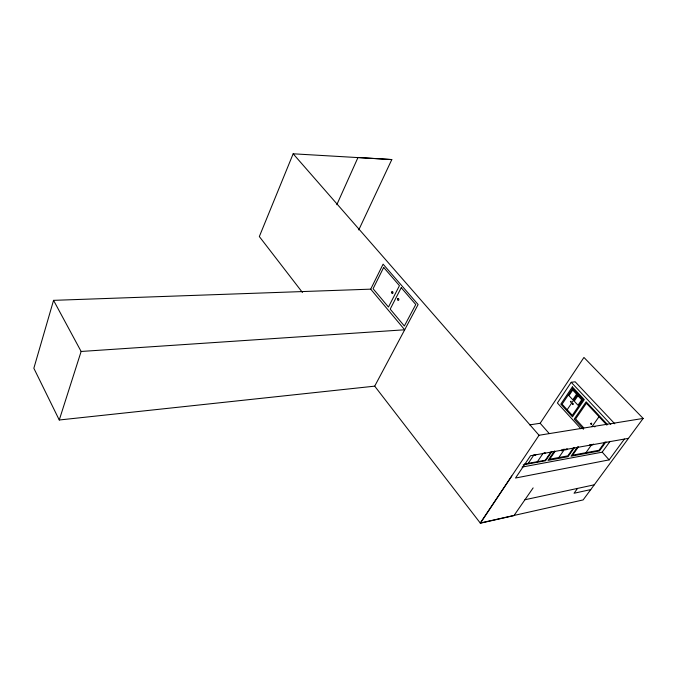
<?xml version="1.0" encoding="UTF-8"?>
<svg xmlns="http://www.w3.org/2000/svg" width="677" height="677" viewBox="0 0 677 677"><rect width="100%" height="100%" fill="white"/><g stroke="black" fill="none" stroke-linecap="round" stroke-linejoin="round"><path stroke-width="1.02" d="M53.559 300.351L33.85 368.263L59.263 419.994L374.703 386.152L418.124 304.532L383.097 264.157L370.708 289.155L53.559 300.351L81.13 351.465L59.263 419.994M589.701 445.17L590.708 444.611L589.989 444.823M391.797 159.577L293.158 153.797L259.333 236.561L302.458 292.481M336.816 204.691L357.998 157.479L391.814 159.552L358.751 229.943M536.108 454.563L534.652 455.486L535.033 454.614M529.752 424.868L540.17 423.269L583.938 357.448L643.15 418.428L583.142 499.922L480.255 523.025L539.036 435.269L643.15 418.428M614.792 423.802L575.162 381.803L571.21 382.293L557.391 402.984L580.891 428.744M374.703 386.152L480.391 523.203L511.727 476.041M528.221 463.373L534.068 454.724M567.165 409.737L577.794 394.056M537.411 461.68L543.267 453.091M551.163 451.694L545.298 460.233L524.497 464.058M551.924 451.491L545.577 460.732L523.16 464.862M554.531 450.975L548.031 460.402L568.011 456.721L574.536 447.429M554.912 451.627L549.69 459.201L567.8 455.875L573.622 447.573M480.391 523.203L513.97 515.595L533.137 487.897M558.813 457.525L564.626 449.164M577.557 446.905L571.016 456.196L599.416 450.958L605.974 441.869M592.02 426.645L599.018 416.702M578.496 446.761L572.598 455.147L598.967 450.298L604.899 442.081M585.935 452.693L591.85 444.4M610.087 441.345L602.124 452.185L522.069 467.062M577.557 488.405L574.037 493.254L590.75 489.589M628.493 438.332L530.531 455.739L515.519 478.03L609.131 459.878L624.406 439.06M565.744 449.181C564.516 450.806 567.808 449.367 566.937 448.512M592.713 444.425L592.603 444.941L593.357 444.01M524.946 499.736L594.279 484.808M602.251 452.16L609.131 459.878M81.13 351.465L404.685 329.784L370.708 289.155M571.21 382.293L610.84 424.454M607.396 424.454L586.147 401.783L574.206 419.156L583.439 429.26M606.888 425.105L586.417 403.238L575.602 418.961L583.828 427.949M540.17 423.269L549.267 433.576M293.158 153.797L539.036 435.269M594.288 426.798A0.855 0.677 75 0 1 594.973 426.789M563.256 449.206A1.159 0.465 -39.5 0 1 562.841 450.197A1.159 0.465 -39.5 0 1 561.597 450.78A1.159 0.465 -39.5 0 1 561.8 449.892M570.406 401.596C571.117 403.72 571.659 400.065 570.406 401.596M572.488 403.864C573.224 406.073 573.791 402.273 572.488 403.864M590.615 423.607C591.63 426.62 592.426 421.492 590.615 423.607M544.029 453.429C545.078 454.546 545.823 451.144 544.029 453.429M383.673 267.432L373.095 288.724L388.463 307.045L399.447 285.652L383.673 267.432M401.224 287.708L390.197 309.118L404.355 326.001L415.763 304.506L401.224 287.708M572.37 386.914L560.827 404.118L572.48 416.854L584.285 399.625L572.37 386.914M572.615 388.53L562.088 404.194L572.285 415.339L583.015 399.642L572.615 388.53M572.708 390.045L568.951 395.63L572.81 399.794L576.592 394.2L572.708 390.045M577.913 395.749L574.231 401.173L577.997 405.235L581.704 399.811L577.913 395.749M397.67 298.853A0.973 0.652 87.7 0 0 398.118 300.427A0.973 0.652 87.7 0 0 398.795 299.107A0.973 0.652 87.7 0 0 397.67 298.853M391.814 291.982A0.973 0.643 88 0 0 392.254 293.556A0.973 0.643 88 0 0 392.931 292.236A0.973 0.643 88 0 0 391.814 291.982"/></g></svg>
